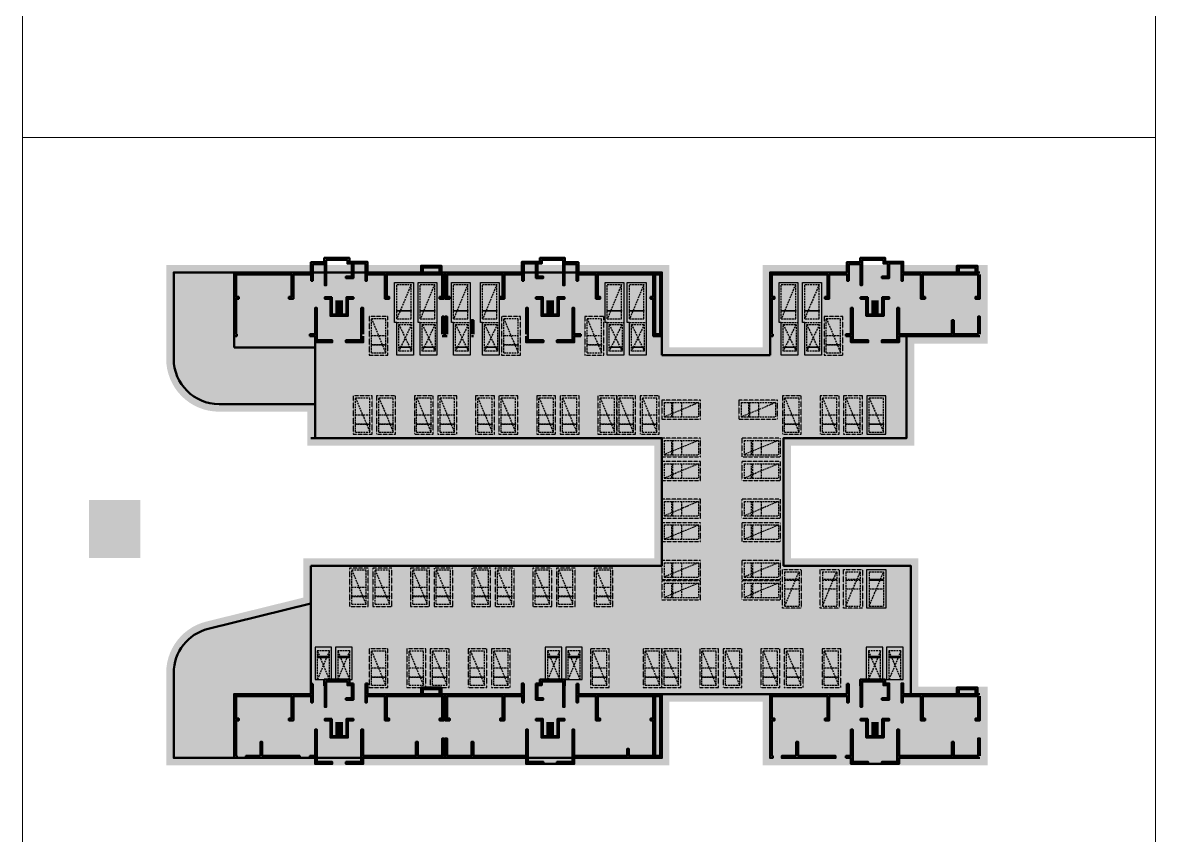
# Model space of a CAD drawing. Extents: x -1338203 to 1886333, y -530034 to 1031844.
# Drawn here: x 968732 to 1118732, y 26261 to 133853 of the extents above; entities that cross this region are included whole.
import ezdxf

# ---------------------------------------------------------------- set-up
doc = ezdxf.new("R2010")
doc.units = 0
doc.header["$LTSCALE"] = 1000
doc.header["$MEASUREMENT"] = 0
doc.linetypes.add('A-001-平面B2$0$__DASH', pattern=[0.35, 0.25, -0.1])
doc.linetypes.add('DASH', pattern=[0.35, 0.25, -0.1])
for name, color, linetype in [('A-001-车位参照B1$0$A-001-车位参照B1$0$$0$A-001-车位参照B2$0$0A-P-PKNG-CAR(A)', 43, 'Continuous'), ('A-001-车位参照B1$0$A-001-车位参照B1$0$0A-P-PKNG-CAR(B)', 21, 'Continuous'), ('p-a-core', 1, 'Continuous'), ('p-a-exits', 4, 'Continuous'), ('停车位', 252, 'DASH')]:
    doc.layers.add(name, color=color, linetype=linetype)
for name, color, linetype, true_color in [('p-a-double', 7, 'Continuous', 0x00a0ff), ('p-a-mini', 7, 'Continuous', 0x0050ff), ('p-a-regular-deadend', 6, 'Continuous', 0xff00ff), ('p-a-regular-narrow', 7, 'Continuous', 0x9600ff), ('p-a-short', 5, 'Continuous', 0x0000ff)]:
    doc.layers.add(name, color=color, linetype=linetype, true_color=true_color)
doc.layers.add('p-h-frame', color=30, linetype='Continuous', lineweight=9, plot=False)
doc.layers.add('p-h-walkable', color=7, linetype='Continuous', lineweight=70, true_color=0xf0f0f0)
doc.layers.add('S-07-墙柱B1_1$0$0S-CW-LINE', color=7, linetype='Continuous', lineweight=50)
doc.layers.add('S-15-柱墙B1_1$0$0S-CW-LINE', color=7, linetype='Continuous', lineweight=50)

# ---------------------------------------------------------------- blocks, each defined once
blk = doc.blocks.new('标准车位3')
at = {"color": 3, "linetype": 'A-001-平面B2$0$__DASH'}
for p, q in [((500, 2200), (500, 300)), ((500, 2200), (5050, 2200)), ((2775, 2200), (2775, 300)), ((5050, 2200), (5050, 300)), ((500, 300), (5050, 300))]:
    blk.add_line(p, q, dxfattribs=at)
at = {"color": 3, "ltscale": 0.002}
blk.add_lwpolyline([(200, 2500), (200, 0), (5300, 0), (5300, 2500)], close=True, dxfattribs=at)
at = {"color": 3, "linetype": 'A-001-平面B2$0$__DASH'}
blk.add_lwpolyline([(5050, 2200), (500, 300)], dxfattribs=at)
at = {"color": 3}
blk.add_lwpolyline([(1500, 300), (1500, 2200), (1600, 2200), (1600, 300)], close=True, dxfattribs=at)
at = {"layer": 'p-a-short', "ltscale": 0.002, "const_width": 1000}
blk.add_lwpolyline([(5050, 1250), (500, 1250)], dxfattribs=at)
blk = doc.blocks.new('A-001-车位参照B1$0$A-001-车位参照B1$0$A-001-车位参照B1$0$A$C43AE5A3B')
at = {"color": 241}
blk.add_lwpolyline([(2500, 0), (2500, 4300), (300, 4300), (300, 0)], close=True, dxfattribs=at)
at = {"color": 241, "linetype": 'DASH'}
for points in [[(2200, 0), (2200, 3800), (600, 3800), (600, 0), (2200, 0)], [(600, 3800), (2200, 0)], [(2200, 3800), (600, 0)]]:
    blk.add_lwpolyline(points, dxfattribs=at)
at = {"color": 241}
blk.add_lwpolyline([(2200, 3050), (600, 3050), (600, 2950), (2200, 2950), (2200, 3050)], dxfattribs=at)
at = {"layer": 'p-a-mini', "ltscale": 0.002, "const_width": 1000}
blk.add_lwpolyline([(1400, 0), (1400, 3800)], dxfattribs=at)
blk = doc.blocks.new('子母车位')
at = {"layer": 'A-001-车位参照B1$0$A-001-车位参照B1$0$$0$A-001-车位参照B2$0$0A-P-PKNG-CAR(A)', "color": 5, "linetype": 'DASH'}
for p, q in [((-2200, 4300), (0, 4300)), ((-1950, 4050), (-250, 500)), ((-250, 4050), (-1950, 500))]:
    blk.add_line(p, q, dxfattribs=at)
at = {"layer": 'A-001-车位参照B1$0$A-001-车位参照B1$0$$0$A-001-车位参照B2$0$0A-P-PKNG-CAR(A)', "color": 5}
blk.add_lwpolyline([(0, 4300), (0, 0), (-2200, 0), (-2200, 4300), (-2500, 4300), (-2500, 9600), (0, 9600), (0, 4300)], dxfattribs=at)
at = {"layer": 'A-001-车位参照B1$0$A-001-车位参照B1$0$$0$A-001-车位参照B2$0$0A-P-PKNG-CAR(A)', "color": 5, "linetype": 'DASH'}
blk.add_lwpolyline([(-2200, 4800), (-300, 4800), (-300, 9350), (-2200, 4800), (-2200, 9350), (-300, 9350)], dxfattribs=at)
at = {"layer": 'A-001-车位参照B1$0$A-001-车位参照B1$0$$0$A-001-车位参照B2$0$0A-P-PKNG-CAR(A)', "color": 5}
for points in [[(-300, 5800), (-2200, 5800), (-2200, 5900), (-300, 5900)], [(-250, 1000), (-1950, 1000), (-1950, 1100), (-250, 1100)]]:
    blk.add_lwpolyline(points, close=True, dxfattribs=at)
at = {"layer": 'A-001-车位参照B1$0$A-001-车位参照B1$0$$0$A-001-车位参照B2$0$0A-P-PKNG-CAR(A)', "color": 5, "linetype": 'DASH'}
blk.add_lwpolyline([(-250, 4050), (-250, 500), (-1950, 500), (-1950, 4050)], close=True, dxfattribs=at)
at = {"layer": 'p-a-double', "ltscale": 0.002, "const_width": 1000}
blk.add_lwpolyline([(-1100, 500), (-1100, 9350)], dxfattribs=at)

msp = doc.modelspace()

# ---------------------------------------------------------------- hatches: boundary and pattern name
at = {"layer": 'p-h-walkable', "ltscale": 0.002}
h = msp.add_hatch(color=256, dxfattribs=at)
h.dxf.hatch_style = 1
edge = h.paths.add_edge_path()
edge.add_line((996740.6, 36522.1), (988738.2, 36522.1))
edge.add_line((988738.2, 36522.1), (988738.2, 47769.2))
edge.add_arc((994738.2, 47769.2), 6000, 103.856099, 180, ccw=False)
edge.add_line((993301.3, 53594.6), (1006900.6, 56949.1))
edge.add_line((1006900.6, 56949.1), (1006900.6, 61952.1))
edge.add_line((1006900.6, 61952.1), (1053390.6, 61952.1))
edge.add_line((1053390.6, 61952.1), (1053390.6, 78852.1))
edge.add_line((1053390.6, 78852.1), (1007450.6, 78852.1))
edge.add_line((1007450.6, 78852.1), (1007450.6, 83352.1))
edge.add_line((1007450.6, 83352.1), (994740.6, 83352.1))
edge.add_arc((994740.6, 89352.1), 6000, 180, 270, ccw=False)
edge.add_line((988740.6, 89352.1), (988740.6, 100779.1))
edge.add_line((988740.6, 100779.1), (996740.6, 100779.1))
edge.add_line((996740.6, 100779.1), (1053390.6, 100779.1))
edge.add_line((1053390.6, 100779.1), (1053390.6, 89852.1))
edge.add_line((1053390.6, 89852.1), (1067709.6, 89852.1))
edge.add_line((1067709.6, 89852.1), (1067709.6, 100779.1))
edge.add_line((1067709.6, 100779.1), (1095509.6, 100779.1))
edge.add_line((1095509.6, 100779.1), (1095509.6, 92349.1))
edge.add_line((1095509.6, 92349.1), (1085799.6, 92349.1))
edge.add_line((1085799.6, 92349.1), (1085799.6, 78852.1))
edge.add_line((1085799.6, 78852.1), (1069490.6, 78852.1))
edge.add_line((1069490.6, 78852.1), (1069490.6, 61952.1))
edge.add_line((1069490.6, 61952.1), (1086349.6, 61952.1))
edge.add_line((1086349.6, 61952.1), (1086349.6, 44952.1))
edge.add_line((1086349.6, 44952.1), (1095509.6, 44952.1))
edge.add_line((1095509.6, 44952.1), (1095509.6, 36522.1))
edge.add_line((1095509.6, 36522.1), (1067709.6, 36522.1))
edge.add_line((1067709.6, 36522.1), (1067709.6, 44952.1))
edge.add_line((1067709.6, 44952.1), (1053390.6, 44952.1))
edge.add_line((1053390.6, 44952.1), (1053390.6, 36522.1))
edge.add_line((1053390.6, 36522.1), (996740.6, 36522.1))

# ---------------------------------------------------------------- linework, layer by layer
at = {"color": 3, "linetype": 'A-001-平面B2$0$__DASH'}
for p, q in [((1080843.1, 84202.6), (1082743.1, 84202.6)), ((1080843.1, 79652.6), (1080843.1, 84202.6)), ((1082743.1, 79652.6), (1082743.1, 84202.6)), ((1080843.1, 81927.6), (1082743.1, 81927.6)), ((1080843.1, 79652.6), (1082743.1, 79652.6)), ((1080843.1, 61152.1), (1082743.1, 61152.1)), ((1080843.1, 61152.1), (1080843.1, 56602.1)), ((1082743.1, 61152.1), (1082743.1, 56602.1)), ((1080843.1, 58877.1), (1082743.1, 58877.1)), ((1080843.1, 56602.1), (1082743.1, 56602.1))]:
    msp.add_line(p, q, dxfattribs=at)
at = {"color": 3, "ltscale": 0.002}
for points in [[(1080543.1, 79352.6), (1083043.1, 79352.6), (1083043.1, 84452.6), (1080543.1, 84452.6)], [(1080543.1, 61452.1), (1083043.1, 61452.1), (1083043.1, 56352.1), (1080543.1, 56352.1)]]:
    msp.add_lwpolyline(points, close=True, dxfattribs=at)
at = {"color": 3, "linetype": 'A-001-平面B2$0$__DASH'}
for points in [[(1080843.1, 84202.6), (1082743.1, 79652.6)], [(1080843.1, 56602.1), (1082743.1, 61152.1)]]:
    msp.add_lwpolyline(points, dxfattribs=at)
at = {"color": 3}
for points in [[(1082743.1, 80652.6), (1080843.1, 80652.6), (1080843.1, 80752.6), (1082743.1, 80752.6)], [(1082743.1, 60152.1), (1080843.1, 60152.1), (1080843.1, 60052.1), (1082743.1, 60052.1)]]:
    msp.add_lwpolyline(points, close=True, dxfattribs=at)
at = {"color": 241}
for points in [[(1082643.5, 46872.1), (1082643.5, 51172.1), (1080443.5, 51172.1), (1080443.5, 46872.1)], [(1085343.5, 46872.1), (1085343.5, 51172.1), (1083143.5, 51172.1), (1083143.5, 46872.1)]]:
    msp.add_lwpolyline(points, close=True, dxfattribs=at)
at = {"color": 241, "linetype": 'DASH'}
for points in [[(1082343.5, 46872.1), (1082343.5, 50672.1), (1080743.5, 50672.1), (1080743.5, 46872.1), (1082343.5, 46872.1)], [(1080743.5, 50672.1), (1082343.5, 46872.1)], [(1082343.5, 50672.1), (1080743.5, 46872.1)], [(1085043.5, 46872.1), (1085043.5, 50672.1), (1083443.5, 50672.1), (1083443.5, 46872.1), (1085043.5, 46872.1)], [(1083443.5, 50672.1), (1085043.5, 46872.1)], [(1085043.5, 50672.1), (1083443.5, 46872.1)]]:
    msp.add_lwpolyline(points, dxfattribs=at)
at = {"color": 241}
for points in [[(1082343.5, 49922.1), (1080743.5, 49922.1), (1080743.5, 49822.1), (1082343.5, 49822.1), (1082343.5, 49922.1)], [(1085043.5, 49922.1), (1083443.5, 49922.1), (1083443.5, 49822.1), (1085043.5, 49822.1), (1085043.5, 49922.1)]]:
    msp.add_lwpolyline(points, dxfattribs=at)
at = {"layer": 'p-a-core', "ltscale": 0.002, "const_width": 1000}
for points in [[(1010637.1, 97074.1), (1010637.1, 95274.1)], [(1038594.1, 97074.1), (1038594.1, 95274.1)], [(1081606.1, 97074.1), (1081606.1, 95274.1)], [(1010637.1, 41247.1), (1010637.1, 39447.1)], [(1038594.1, 41247.1), (1038594.1, 39447.1)], [(1081606.1, 41247.1), (1081606.1, 39447.1)]]:
    msp.add_lwpolyline(points, dxfattribs=at)
at = {"layer": 'p-a-exits', "ltscale": 0.002}
msp.add_solid([(977524.6, 70650.6), (984329.6, 70650.6), (977524.6, 62999.6), (984329.6, 62999.6)], dxfattribs=at)
at = {"layer": 'p-a-mini', "ltscale": 0.002, "const_width": 1000}
msp.add_lwpolyline([(1081543.5, 46872.1), (1081543.5, 50672.1)], dxfattribs=at)
at = {"layer": 'p-a-regular-deadend', "ltscale": 0.002, "const_width": 1000}
for points in [[(1081793.1, 84202.6), (1081793.1, 79652.6)], [(1084293.1, 84202.6), (1084293.1, 79652.6)], [(1081793.1, 56602.1), (1081793.1, 61152.1)], [(1084293.1, 56602.1), (1084293.1, 61152.1)], [(1084243.5, 46872.1), (1084243.5, 50672.1)]]:
    msp.add_lwpolyline(points, dxfattribs=at)
at = {"layer": 'p-a-regular-narrow', "ltscale": 0.002, "const_width": 1000}
for points in [[(1008759.6, 84202.6), (1008759.6, 79652.6)], [(1011259.6, 84202.6), (1011259.6, 79652.6)], [(1019359.6, 84202.6), (1019359.6, 79652.6)], [(1027459.6, 84202.6), (1027459.6, 79652.6)], [(1035559.6, 84202.6), (1035559.6, 79652.6)], [(1043659.6, 84202.6), (1043659.6, 79652.6)], [(1073093.1, 84202.6), (1073093.1, 79652.6)], [(1058240.6, 80102.1), (1053690.6, 80102.1)], [(1068444.6, 80102.1), (1063894.6, 80102.1)], [(1058240.6, 72002.1), (1053690.6, 72002.1)], [(1068823.1, 72002.1), (1064273.1, 72002.1)], [(1058240.6, 63902.1), (1053690.6, 63902.1)], [(1068823.1, 63902.1), (1064273.1, 63902.1)], [(1008259.6, 61401.6), (1008259.6, 56851.6)], [(1010759.6, 61401.6), (1010759.6, 56851.6)], [(1018859.6, 61401.6), (1018859.6, 56851.6)], [(1026959.6, 61401.6), (1026959.6, 56851.6)], [(1035059.6, 61401.6), (1035059.6, 56851.6)], [(1043159.6, 61401.6), (1043159.6, 56851.6)], [(1048759.6, 61401.6), (1048759.6, 56851.6)], [(1051259.6, 61401.6), (1051259.6, 56851.6)], [(1073093.1, 56602.1), (1073093.1, 61152.1)], [(1018359.6, 50702.1), (1018359.6, 46152.1)], [(1026459.6, 50702.1), (1026459.6, 46152.1)], [(1048259.6, 50702.1), (1048259.6, 46152.1)], [(1057140.6, 50702.1), (1057140.6, 46152.1)], [(1065240.6, 50702.1), (1065240.6, 46152.1)], [(1073340.6, 50702.1), (1073340.6, 46152.1)]]:
    msp.add_lwpolyline(points, dxfattribs=at)
at = {"layer": 'p-h-frame', "ltscale": 0.002}
for points in [[(968732.5, 118670), (1118732.5, 118670), (1118732.5, 218670), (968732.5, 218670)], [(968732.5, 18670), (1118732.5, 18670), (1118732.5, 118670), (968732.5, 118670)]]:
    msp.add_lwpolyline(points, close=True, dxfattribs=at)
at = {"layer": 'p-h-frame', "ltscale": 0.002, "const_width": 2000}
msp.add_lwpolyline([(996740.6, 36522.1), (988738.2, 36522.1), (988738.2, 47769.2, -0.34503009), (993301.3, 53594.6), (1006900.6, 56949.1), (1006900.6, 61952.1), (1053390.6, 61952.1), (1053390.6, 78852.1), (1007450.6, 78852.1), (1007450.6, 83352.1), (994740.6, 83352.1, -0.41421356), (988740.6, 89352.1), (988740.6, 100779.1), (996740.6, 100779.1), (1053390.6, 100779.1), (1053390.6, 89852.1), (1067709.6, 89852.1), (1067709.6, 100779.1), (1095509.6, 100779.1), (1095509.6, 92349.1), (1085799.6, 92349.1), (1085799.6, 78852.1), (1069490.6, 78852.1), (1069490.6, 61952.1), (1086349.6, 61952.1), (1086349.6, 44952.1), (1095509.6, 44952.1), (1095509.6, 36522.1), (1067709.6, 36522.1), (1067709.6, 44952.1), (1053390.6, 44952.1), (1053390.6, 36522.1), (996740.6, 36522.1)], format="xyb", dxfattribs=at)
at = {"layer": 'S-07-墙柱B1_1$0$0S-CW-LINE', "ltscale": 0.002}
for p, q in [((1007450.6, 91549.1), (1007450.6, 89852.1)), ((1042659.6, 92599.1), (1042659.6, 92349.1)), ((1053390.6, 92349.1), (1053390.6, 89852.1)), ((1067709.6, 92349.1), (1067709.6, 89852.1)), ((1007450.6, 90852.1), (996740.6, 90852.1)), ((1007450.6, 89852.1), (1007450.6, 78852.1)), ((1053390.6, 89852.1), (1067709.6, 89852.1)), ((1053390.6, 78852.1), (1053390.6, 61952.1)), ((1006900.6, 46302.1), (1006900.6, 61952.1)), ((1007150.6, 46052.1), (1007150.6, 46302.1)), ((1008680.6, 46302.1), (1008680.6, 46052.1)), ((1012530.6, 46122.1), (1012530.6, 46372.1)), ((1014130.6, 46122.1), (1014130.6, 46372.1)), ((1035100.6, 46122.1), (1035100.6, 46372.1)), ((1036700.6, 46122.1), (1036700.6, 46372.1)), ((1040550.6, 46302.1), (1040550.6, 46052.1)), ((1042080.6, 46052.1), (1042080.6, 46302.1)), ((1053390.6, 44952.1), (1067709.6, 44952.1)), ((997090.6, 36522), (1007450.6, 36522.1)), ((1039490.7, 35722.1), (1037690.7, 35722.1)), ((1082509.7, 35722.1), (1080709.7, 35722.1))]:
    msp.add_line(p, q, dxfattribs=at)
for points in [[(996740.6, 100779.1), (988740.6, 100779.1), (988740.6, 89352.1, 0.41421356), (994740.6, 83352.1), (1007450.6, 83352.1)], [(996738.2, 36522.1), (988738.2, 36522.1), (988738.2, 47769.2, -0.34503009), (993301.3, 53594.6), (1006900.6, 56949.1)]]:
    msp.add_lwpolyline(points, format="xyb", dxfattribs=at)
for points in [[(996740.6, 90852.1), (996740.6, 100779.1), (1053390.6, 100779.1), (1053390.6, 89852.1)], [(1085799.6, 92349.1), (1085799.6, 78852.1), (1069490.6, 78852.1), (1069490.6, 61952.1), (1086349.6, 61952.1), (1086349.6, 44952.1)], [(1006900.6, 78852.1), (1053390.6, 78852.1), (1053390.6, 61952.1), (1006900.6, 61952.1)], [(1053390.6, 78852.1), (1053390.6, 61952.1)], [(1053390.6, 44952.1), (1053390.6, 36522), (996740.6, 36522)], [(1035650.6, 36522.1), (1013580.6, 36522.1)]]:
    msp.add_lwpolyline(points, dxfattribs=at)
at = {"layer": 'S-15-柱墙B1_1$0$0S-CW-LINE'}
for points in [[(996990.6, 92599.1), (996990.6, 97299.1), (997340.6, 97299.1), (997340.6, 97549.1), (996990.6, 97549.1), (996990.6, 100529.1), (1004330.6, 100529.1), (1004330.6, 97549.1), (1004000.6, 97549.1), (1004000.6, 97299.1), (1004580.6, 97299.1), (1004580.6, 100529.1), (1006950.6, 100529.1), (1006950.6, 99689.1), (1007150.6, 99689.1), (1007150.6, 101879.1), (1008730.6, 101879.1), (1008730.6, 99099.1), (1008930.6, 99099.1), (1008930.6, 102449.1), (1011750.6, 102449.1), (1011750.6, 101949.1), (1012330.6, 101949.1), (1012330.6, 100239.1), (1011550.6, 100239.1), (1011550.6, 100039.1), (1012530.6, 100039.1), (1012530.6, 101949.1), (1014130.6, 101949.1), (1014130.6, 99689.1), (1014330.6, 99689.1), (1014330.6, 100529.1), (1016700.6, 100529.1), (1016700.6, 97299.1), (1017280.6, 97299.1), (1017280.6, 97549.1), (1016950.6, 97549.1), (1016950.6, 100529.1), (1024290.6, 100529.1), (1024290.6, 97549.1), (1023940.6, 97549.1), (1023940.6, 97299.1), (1024540.6, 97299.1), (1024540.6, 100529.1), (1024690.6, 100529.1), (1024690.6, 97299.1), (1025290.6, 97299.1), (1025290.6, 97549.1), (1024940.6, 97549.1), (1024940.6, 100529.1), (1032280.6, 100529.1), (1032280.6, 97549.1), (1031950.6, 97549.1), (1031950.6, 97299.1), (1032530.6, 97299.1), (1032530.6, 100529.1), (1034900.6, 100529.1), (1034900.6, 99689.1), (1035100.6, 99689.1), (1035100.6, 101949.1), (1036700.6, 101949.1), (1036700.6, 100039.1), (1037680.6, 100039.1), (1037680.6, 100239.1), (1036900.6, 100239.1), (1036900.6, 101949.1), (1037480.6, 101949.1), (1037480.6, 102449.1), (1040300.6, 102449.1), (1040300.6, 99099.1), (1040500.6, 99099.1), (1040500.6, 101879.1), (1042080.6, 101879.1), (1042080.6, 99689.1), (1042280.6, 99689.1), (1042280.6, 100529.1), (1044650.6, 100529.1), (1044650.6, 97299.1), (1045230.6, 97299.1), (1045230.6, 97549.1), (1044900.6, 97549.1), (1044900.6, 100529.1), (1052240.6, 100529.1), (1052240.6, 97549.1), (1051890.6, 97549.1), (1051890.6, 97299.1), (1052240.6, 97299.1), (1052240.6, 92349.1), (1052490.6, 92349.1), (1052490.6, 100779.1), (1042330.6, 100779.1), (1042330.6, 102129.1), (1040550.6, 102129.1), (1040550.6, 102699.1), (1037230.6, 102699.1), (1037230.6, 102199.1), (1034850.6, 102199.1), (1034850.6, 100779.1), (1014380.6, 100779.1), (1014380.6, 102199.1), (1012000.6, 102199.1), (1012000.6, 102699.1), (1008680.6, 102699.1), (1008680.6, 102129.1), (1006900.6, 102129.1), (1006900.6, 100779.1), (996740.6, 100779.1), (996740.6, 92349.1), (997090.6, 92349), (997090.6, 92599.1), (996990.6, 92599.1)], [(1095509.6, 100779.1), (1085349.6, 100779.1), (1085349.6, 102199.1), (1082969.6, 102199.1), (1082969.6, 102699.1), (1079649.6, 102699.1), (1079649.6, 102129.1), (1077869.6, 102129.1), (1077869.6, 100779.1), (1067709.6, 100779.1), (1067709.6, 92349.1), (1068059.6, 92349), (1068059.6, 92599.1), (1067959.6, 92599.1)], [(1067959.6, 92599.1), (1067959.6, 97299.1), (1068309.6, 97299.1), (1068309.6, 97549.1), (1067959.6, 97549.1), (1067959.6, 100529.1), (1075299.6, 100529.1), (1075299.6, 97549.1), (1074969.6, 97549.1), (1074969.6, 97299.1), (1075549.6, 97299.1), (1075549.6, 100529.1), (1077919.6, 100529.1), (1077919.6, 99689.1), (1078119.6, 99689.1), (1078119.6, 101879.1), (1079699.6, 101879.1), (1079699.6, 99099.1), (1079899.6, 99099.1), (1079899.6, 102449.1), (1082719.6, 102449.1), (1082719.6, 101949.1), (1083299.6, 101949.1), (1083299.6, 100239.1), (1082519.6, 100239.1), (1082519.6, 100039.1), (1083499.6, 100039.1), (1083499.6, 101949.1), (1085099.6, 101949.1), (1085099.6, 99689.1), (1085299.6, 99689.1), (1085299.6, 100529.1), (1087669.6, 100529.1), (1087669.6, 97299.1), (1088249.6, 97299.1), (1088249.6, 97549.1), (1087919.6, 97549.1), (1087919.6, 100529.1), (1095259.6, 100529.1), (1095259.6, 97549.1), (1094909.6, 97549.1), (1094909.6, 97299.1), (1095509.6, 97299.1), (1095509.6, 100529.1)], [(1021740.6, 100779.1), (1021740.6, 101429.1), (1023940.6, 101429.1), (1023940.6, 100779.1), (1024190.6, 100779.1), (1024190.6, 101679.1), (1021490.6, 101679.1), (1021490.6, 100779.1), (1021740.6, 100779.1)], [(1052490.6, 100529.1), (1052490.6, 100779.1), (1053390.6, 100779.1), (1053390.6, 92349.1), (1052490.6, 92349.1), (1052490.6, 92599.1), (1053140.6, 92599.1), (1053140.6, 100529.1), (1052490.6, 100529.1)], [(1092709.6, 100779.1), (1092709.6, 101429.1), (1094909.6, 101429.1), (1094909.6, 100779.1), (1095159.6, 100779.1), (1095159.6, 101679.1), (1092459.6, 101679.1), (1092459.6, 100779.1), (1092709.6, 100779.1)], [(1006775.6, 92349), (1007450.6, 92349.1), (1007450.6, 91549.1), (1009740.7, 91549.1), (1009740.7, 91799.1), (1007700.6, 91799.1), (1007700.6, 96079.1), (1007450.6, 96079.1), (1007450.6, 92599.1), (1006775.6, 92599.1), (1006775.6, 92349)], [(1042659.6, 92599.1), (1041780.6, 92599.1), (1041780.6, 96079.1), (1041530.6, 96079.1), (1041530.6, 91799.1), (1039490.7, 91799.1), (1039490.7, 91549.1), (1041780.6, 91549.1), (1041780.6, 92349.1), (1042659.6, 92349.1)], [(1077744.6, 92349), (1078419.6, 92349.1), (1078419.6, 91549.1), (1080709.7, 91549.1), (1080709.7, 91799.1), (1078669.6, 91799.1), (1078669.6, 96079.1), (1078419.6, 96079.1), (1078419.6, 92599.1), (1077744.6, 92599.1), (1077744.6, 92349)], [(1012530.6, 46372.1), (1012000.6, 46372.1), (1012000.6, 46872.1), (1008680.6, 46872.1), (1008680.6, 46302.1)], [(1008680.6, 46052.1), (1008730.6, 46052.1), (1008730.6, 43272.1), (1008930.6, 43272.1), (1008930.6, 46622.1), (1011750.6, 46622.1), (1011750.6, 46122.1), (1012330.6, 46122.1), (1012330.6, 44412.1), (1011550.6, 44412.1), (1011550.6, 44212.1), (1012530.6, 44212.1), (1012530.6, 46122.1)], [(1040550.6, 46302.1), (1040550.6, 46872.1), (1037230.6, 46872.1), (1037230.6, 46372.1), (1036700.6, 46372.1)], [(1036700.6, 46122.1), (1036700.6, 44212.1), (1037680.6, 44212.1), (1037680.6, 44412.1), (1036900.6, 44412.1), (1036900.6, 46122.1), (1037480.6, 46122.1), (1037480.6, 46622.1), (1040300.6, 46622.1), (1040300.6, 43272.1), (1040500.6, 43272.1), (1040500.6, 46052.1), (1040550.6, 46052.1)], [(1007150.6, 46302.1), (1006900.6, 46302.1), (1006900.6, 44952.1), (996740.6, 44952.1), (996740.6, 36522.1), (997090.6, 36522), (997090.6, 36772.1), (996990.6, 36772.1)], [(996990.6, 36772.1), (996990.6, 41472.1), (997340.6, 41472.1), (997340.6, 41722.1), (996990.6, 41722.1), (996990.6, 44702.1), (1004330.6, 44702.1), (1004330.6, 41722.1), (1004000.6, 41722.1), (1004000.6, 41472.1), (1004580.6, 41472.1), (1004580.6, 44702.1), (1006950.6, 44702.1), (1006950.6, 43862.1), (1007150.6, 43862.1), (1007150.6, 46052.1)], [(1035100.6, 46372.1), (1034850.6, 46372.1), (1034850.6, 44952.1), (1014380.6, 44952.1), (1014380.6, 46372.1), (1014130.6, 46372.1)], [(1014130.6, 46122.1), (1014130.6, 43862.1), (1014330.6, 43862.1), (1014330.6, 44702.1), (1016700.6, 44702.1), (1016700.6, 41472.1), (1017280.6, 41472.1), (1017280.6, 41722.1), (1016950.6, 41722.1), (1016950.6, 44702.1), (1024290.6, 44702.1), (1024290.6, 41722.1), (1023940.6, 41722.1), (1023940.6, 41472.1), (1024540.6, 41472.1), (1024540.6, 44702.1), (1024690.6, 44702.1), (1024690.6, 41472.1), (1025290.6, 41472.1), (1025290.6, 41722.1), (1024940.6, 41722.1), (1024940.6, 44702.1), (1032280.6, 44702.1), (1032280.6, 41722.1), (1031950.6, 41722.1), (1031950.6, 41472.1), (1032530.6, 41472.1), (1032530.6, 44702.1), (1034900.6, 44702.1), (1034900.6, 43862.1), (1035100.6, 43862.1), (1035100.6, 46122.1)], [(1021740.6, 44952.1), (1021740.6, 45602.1), (1023940.6, 45602.1), (1023940.6, 44952.1), (1024190.6, 44952.1), (1024190.6, 45852.1), (1021490.6, 45852.1), (1021490.6, 44952.1), (1021740.6, 44952.1)], [(1042080.6, 46052.1), (1042080.6, 43862.1), (1042280.6, 43862.1), (1042280.6, 44702.1), (1044650.6, 44702.1), (1044650.6, 41472.1), (1045230.6, 41472.1), (1045230.6, 41722.1), (1044900.6, 41722.1), (1044900.6, 44702.1), (1052240.6, 44702.1), (1052240.6, 41722.1), (1051890.6, 41722.1), (1051890.6, 41472.1), (1052240.6, 41472.1), (1052240.6, 36772.1), (1049015.6, 36772.1), (1049015.6, 37712.1), (1048765.6, 37712.1), (1048765.6, 36772.1), (1041780.6, 36772.1), (1041780.6, 40252.1), (1041530.6, 40252.1), (1041530.6, 35972.1), (1039490.7, 35972.1), (1039490.7, 35722.1), (1041780.6, 35722.1), (1041780.6, 36522.1), (1052490.6, 36522.1), (1052490.6, 44952.1), (1042330.6, 44952.1), (1042330.6, 46302.1), (1042080.6, 46302.1)], [(1077869.6, 46302.1), (1077869.6, 44952.1), (1067709.6, 44952.1), (1067709.6, 36522.1), (1068059.6, 36522), (1068059.6, 36772.1), (1067959.6, 36772.1)], [(1067959.6, 36772.1), (1067959.6, 41472.1), (1068309.6, 41472.1), (1068309.6, 41722.1), (1067959.6, 41722.1), (1067959.6, 44702.1), (1075299.6, 44702.1), (1075299.6, 41722.1), (1074969.6, 41722.1), (1074969.6, 41472.1), (1075549.6, 41472.1), (1075549.6, 44702.1), (1077919.6, 44702.1), (1077919.6, 43862.1), (1078119.6, 43862.1), (1078119.6, 46302.1), (1077869.6, 46302.1)], [(1095509.6, 44952.1), (1085349.6, 44952.1), (1085349.6, 46372.1), (1085099.6, 46372.1), (1085099.6, 43862.1), (1085299.6, 43862.1), (1085299.6, 44702.1), (1087669.6, 44702.1), (1087669.6, 41472.1), (1088249.6, 41472.1), (1088249.6, 41722.1), (1087919.6, 41722.1), (1087919.6, 44702.1), (1095259.6, 44702.1), (1095259.6, 41722.1), (1094909.6, 41722.1), (1094909.6, 41472.1), (1095509.6, 41472.1), (1095509.6, 44702.1)], [(1092709.6, 44952.1), (1092709.6, 45602.1), (1094909.6, 45602.1), (1094909.6, 44952.1), (1095159.6, 44952.1), (1095159.6, 45852.1), (1092459.6, 45852.1), (1092459.6, 44952.1), (1092709.6, 44952.1)], [(1052490.6, 44702.1), (1052490.6, 44952.1), (1053390.6, 44952.1), (1053390.6, 36522.1), (1052490.6, 36522.1), (1052490.6, 36772.1), (1053140.6, 36772.1), (1053140.6, 44702.1), (1052490.6, 44702.1)], [(1006775.6, 36522), (1007450.6, 36522.1), (1007450.6, 35722.1), (1009740.7, 35722.1), (1009740.7, 35972.1), (1007700.6, 35972.1), (1007700.6, 40252.1), (1007450.6, 40252.1), (1007450.6, 36772.1), (1006775.6, 36772.1), (1006775.6, 36522)], [(1077744.6, 36522), (1078419.6, 36522.1), (1078419.6, 35722.1), (1080709.7, 35722.1), (1080709.7, 35972.1), (1078669.6, 35972.1), (1078669.6, 40252.1), (1078419.6, 40252.1), (1078419.6, 36772.1), (1077744.6, 36772.1), (1077744.6, 36522)], [(1000215.6, 36772.1), (1000215.6, 38622.1), (1000465.6, 38622.1), (1000465.6, 36772.1), (1005425.6, 36772.1), (1005425.6, 36522.1), (998290.6, 36522), (998290.6, 36772.1), (1000215.6, 36772.1)], [(1071184.6, 36772.1), (1071184.6, 38622.1), (1071434.6, 38622.1), (1071434.6, 36772.1), (1076394.6, 36772.1), (1076394.6, 36522.1), (1069259.6, 36522), (1069259.6, 36772.1), (1071184.6, 36772.1)]]:
    msp.add_lwpolyline(points, dxfattribs=at)
for points in [[(1009680.6, 97499.1), (1008730.6, 97499.1), (1008730.6, 97299.1), (1009480.6, 97299.1), (1009480.6, 95029.1), (1011800.6, 95029.1), (1011800.6, 97299.1), (1012530.6, 97299.1), (1012530.6, 97499.1), (1011600.6, 97499.1), (1011600.6, 95229.1), (1009680.6, 95229.1)], [(1039550.6, 95229.1), (1037630.6, 95229.1), (1037630.6, 97499.1), (1036700.6, 97499.1), (1036700.6, 97299.1), (1037430.6, 97299.1), (1037430.6, 95029.1), (1039750.6, 95029.1), (1039750.6, 97299.1), (1040500.6, 97299.1), (1040500.6, 97499.1), (1039550.6, 97499.1)], [(1080649.6, 97499.1), (1079699.6, 97499.1), (1079699.6, 97299.1), (1080449.6, 97299.1), (1080449.6, 95029.1), (1082769.6, 95029.1), (1082769.6, 97299.1), (1083499.6, 97299.1), (1083499.6, 97499.1), (1082569.6, 97499.1), (1082569.6, 95229.1), (1080649.6, 95229.1)], [(1079649.6, 46052.1), (1079699.6, 46052.1), (1079699.6, 43272.1), (1079899.6, 43272.1), (1079899.6, 46622.1), (1082719.6, 46622.1), (1082719.6, 46122.1), (1083299.6, 46122.1), (1083299.6, 44412.1), (1082519.6, 44412.1), (1082519.6, 44212.1), (1083499.6, 44212.1), (1083499.6, 46372.1), (1082969.6, 46372.1), (1082969.6, 46872.1), (1079649.6, 46872.1)], [(1009680.6, 41672.1), (1008730.6, 41672.1), (1008730.6, 41472.1), (1009480.6, 41472.1), (1009480.6, 39202.1), (1011800.6, 39202.1), (1011800.6, 41472.1), (1012530.6, 41472.1), (1012530.6, 41672.1), (1011600.6, 41672.1), (1011600.6, 39402.1), (1009680.6, 39402.1)], [(1039550.6, 39402.1), (1037630.6, 39402.1), (1037630.6, 41672.1), (1036700.6, 41672.1), (1036700.6, 41472.1), (1037430.6, 41472.1), (1037430.6, 39202.1), (1039750.6, 39202.1), (1039750.6, 41472.1), (1040500.6, 41472.1), (1040500.6, 41672.1), (1039550.6, 41672.1)], [(1080649.6, 41672.1), (1079699.6, 41672.1), (1079699.6, 41472.1), (1080449.6, 41472.1), (1080449.6, 39202.1), (1082769.6, 39202.1), (1082769.6, 41472.1), (1083499.6, 41472.1), (1083499.6, 41672.1), (1082569.6, 41672.1), (1082569.6, 39402.1), (1080649.6, 39402.1)]]:
    msp.add_lwpolyline(points, close=True, dxfattribs=at)
at = {"layer": 'S-15-柱墙B1_1$0$0S-CW-LINE', "flags": 128}
for points in [[(1013830.6, 92599.1), (1013830.6, 96079.1), (1013580.6, 96079.1), (1013580.6, 91799.1), (1011540.7, 91799.1), (1011540.7, 91549.1), (1013830.6, 91549.1), (1013830.6, 92349.1)], [(1035400.6, 92349.1), (1035400.6, 91549.1), (1037690.7, 91549.1), (1037690.7, 91799.1), (1035650.6, 91799.1), (1035650.6, 96079.1), (1035400.6, 96079.1), (1035400.6, 92599.1)], [(1095509.6, 92599.1), (1095509.6, 94929.1), (1095259.6, 94929.1), (1095259.6, 92599.1), (1092034.6, 92599.1), (1092034.6, 94449.1), (1091784.6, 94449.1), (1091784.6, 92599.1), (1084799.6, 92599.1), (1084799.6, 96079.1), (1084549.6, 96079.1), (1084549.6, 91799.1), (1082509.7, 91799.1), (1082509.7, 91549.1), (1084799.6, 91549.1), (1084799.6, 92349.1), (1095509.6, 92349.1)], [(1024940.6, 92599.1), (1024940.6, 94929.1), (1024690.6, 94929.1), (1024690.6, 92599.1), (1024540.6, 92599.1), (1024540.6, 94929.1), (1024290.6, 94929.1), (1024290.6, 92599.1)], [(1028415.6, 92599.1), (1028415.6, 94449.1), (1028165.6, 94449.1), (1028165.6, 92599.1)], [(1024290.6, 92349.1), (1024940.6, 92349.1)], [(1028165.6, 92349.1), (1028415.6, 92349.1)], [(1095509.6, 36772.1), (1095509.6, 39102.1), (1095259.6, 39102.1), (1095259.6, 36772.1), (1092034.6, 36772.1), (1092034.6, 38622.1), (1091784.6, 38622.1), (1091784.6, 36772.1), (1084799.6, 36772.1), (1084799.6, 40252.1), (1084549.6, 40252.1), (1084549.6, 35972.1), (1082509.7, 35972.1), (1082509.7, 35722.1), (1084799.6, 35722.1), (1084799.6, 36522.1), (1095509.6, 36522.1)]]:
    msp.add_lwpolyline(points, dxfattribs=at)
msp.add_lwpolyline([(1037690.7, 35722.1), (1037690.7, 35972.1), (1035650.6, 35972.1), (1035650.6, 40252.1), (1035400.6, 40252.1), (1035400.6, 36772.1), (1028415.6, 36772.1), (1028415.6, 38622.1), (1028165.6, 38622.1), (1028165.6, 36772.1), (1024940.6, 36772.1), (1024940.6, 39102.1), (1024690.6, 39102.1), (1024690.6, 36772.1), (1024540.6, 36772.1), (1024540.6, 39102.1), (1024290.6, 39102.1), (1024290.6, 36772.1), (1021065.6, 36772.1), (1021065.6, 38622.1), (1020815.6, 38622.1), (1020815.6, 36772.1), (1013830.6, 36772.1), (1013830.6, 40252.1), (1013580.6, 40252.1), (1013580.6, 35972.1), (1011540.7, 35972.1), (1011540.7, 35722.1), (1013830.6, 35722.1), (1013830.6, 36522.1), (1035400.6, 36522.1), (1035400.6, 35722.1)], close=True, dxfattribs=at)

# ---------------------------------------------------------------- block references
for p in [(1020489.6, 89852.1), (1023596.1, 89852.1), (1028002.1, 89852.1), (1031848.1, 89852.1), (1048357.1, 89852.1), (1051306.6, 89852.1), (1071401.6, 89852.1), (1074508.1, 89852.1)]:
    msp.add_blockref('子母车位', p)
at = {"layer": 'A-001-车位参照B1$0$A-001-车位参照B1$0$0A-P-PKNG-CAR(B)'}
for p in [(1007149.7, 46872.1), (1009849.7, 46872.1), (1037646.7, 46872.1), (1040346.7, 46872.1)]:
    msp.add_blockref('A-001-车位参照B1$0$A-001-车位参照B1$0$A-001-车位参照B1$0$A$C43AE5A3B', p, dxfattribs=at)
at = {"layer": '停车位'}
for p, rotation in [((1017109.6, 89652.1), 90.00272354060814), ((1034648.1, 89652.1), 90.00272354060814), ((1045684.1, 89652.1), 90.00272354060814), ((1077355.6, 89652.1), 90.00272354060814), ((1015009.6, 79152.6), 90.00272354060814), ((1018109.6, 79152.6), 90.00272354060814), ((1023109.6, 79152.6), 90.00272354060814), ((1026209.6, 79152.6), 90.00272354060814), ((1031209.6, 79152.6), 90.00272354060814), ((1034309.6, 79152.6), 90.00272354060814), ((1039309.6, 79152.6), 90.00272354060814), ((1042409.6, 79152.6), 90.00272354060814), ((1047409.6, 79152.6), 90.00272354060814), ((1049909.6, 79152.6), 90.00272354060814), ((1053009.6, 79152.6), 90.00272354060814), ((1071843.1, 79152.6), 90.00272354060814), ((1076843.1, 79152.6), 90.00272354060814), ((1079943.1, 79152.6), 90.00272354060814), ((1053190.6, 81352.1), 0.002723540608130706), ((1063394.6, 81352.1), 0.002723540608130707), ((1053190.6, 76352.1), 0.002723540608130706), ((1063773.1, 76352.1), 0.002723540608130706), ((1053190.6, 73252.1), 0.002723540608130706), ((1063773.1, 73252.1), 0.002723540608130707), ((1053190.6, 68252.1), 0.002723540608130706), ((1063773.1, 68252.1), 0.002723540608130707), ((1053190.6, 65152.1), 0.002723540608130706), ((1063773.1, 65152.1), 0.002723540608130707), ((1014509.6, 56351.6), 90.00272354060814), ((1017609.6, 56351.6), 90.00272354060814), ((1022609.6, 56351.6), 90.00272354060814), ((1025709.6, 56351.6), 90.00272354060814), ((1030709.6, 56351.6), 90.00272354060814), ((1033809.6, 56351.6), 90.00272354060814), ((1038809.6, 56351.6), 90.00272354060814), ((1041909.6, 56351.6), 90.00272354060814), ((1046909.6, 56351.6), 90.00272354060814), ((1053190.6, 60152.1), 0.002723540608130706), ((1063773.1, 60152.1), 0.002723540608130707), ((1053190.6, 57452.1), 0.002723540608130707), ((1063773.1, 57452.1), 0.002723540608130707), ((1017109.6, 45652.1), 90.00272354060814), ((1022109.6, 45652.1), 90.00272354060814), ((1025209.6, 45652.1), 90.00272354060814), ((1030209.6, 45652.1), 90.00272354060814), ((1033309.6, 45652.1), 90.00272354060814), ((1046409.6, 45652.1), 90.00272354060814), ((1053390.6, 45652.1), 90.00272354060814), ((1055890.6, 45652.1), 90.00272354060814), ((1060890.6, 45652.1), 90.00272354060814), ((1063990.6, 45652.1), 90.00272354060814), ((1068990.6, 45652.1), 90.00272354060814), ((1072090.6, 45652.1), 90.00272354060814), ((1077090.6, 45652.1), 90.00272354060814)]:
    msp.add_blockref('标准车位3', p, dxfattribs=dict(at, rotation=rotation))
at = {"layer": '停车位', "xscale": -1, "rotation": 89.99727645939184}
for p in [(1071843.1, 61652.1), (1076843.1, 61652.1), (1079943.1, 61652.1)]:
    msp.add_blockref('标准车位3', p, dxfattribs=at)

doc.saveas('drawing.dxf')
